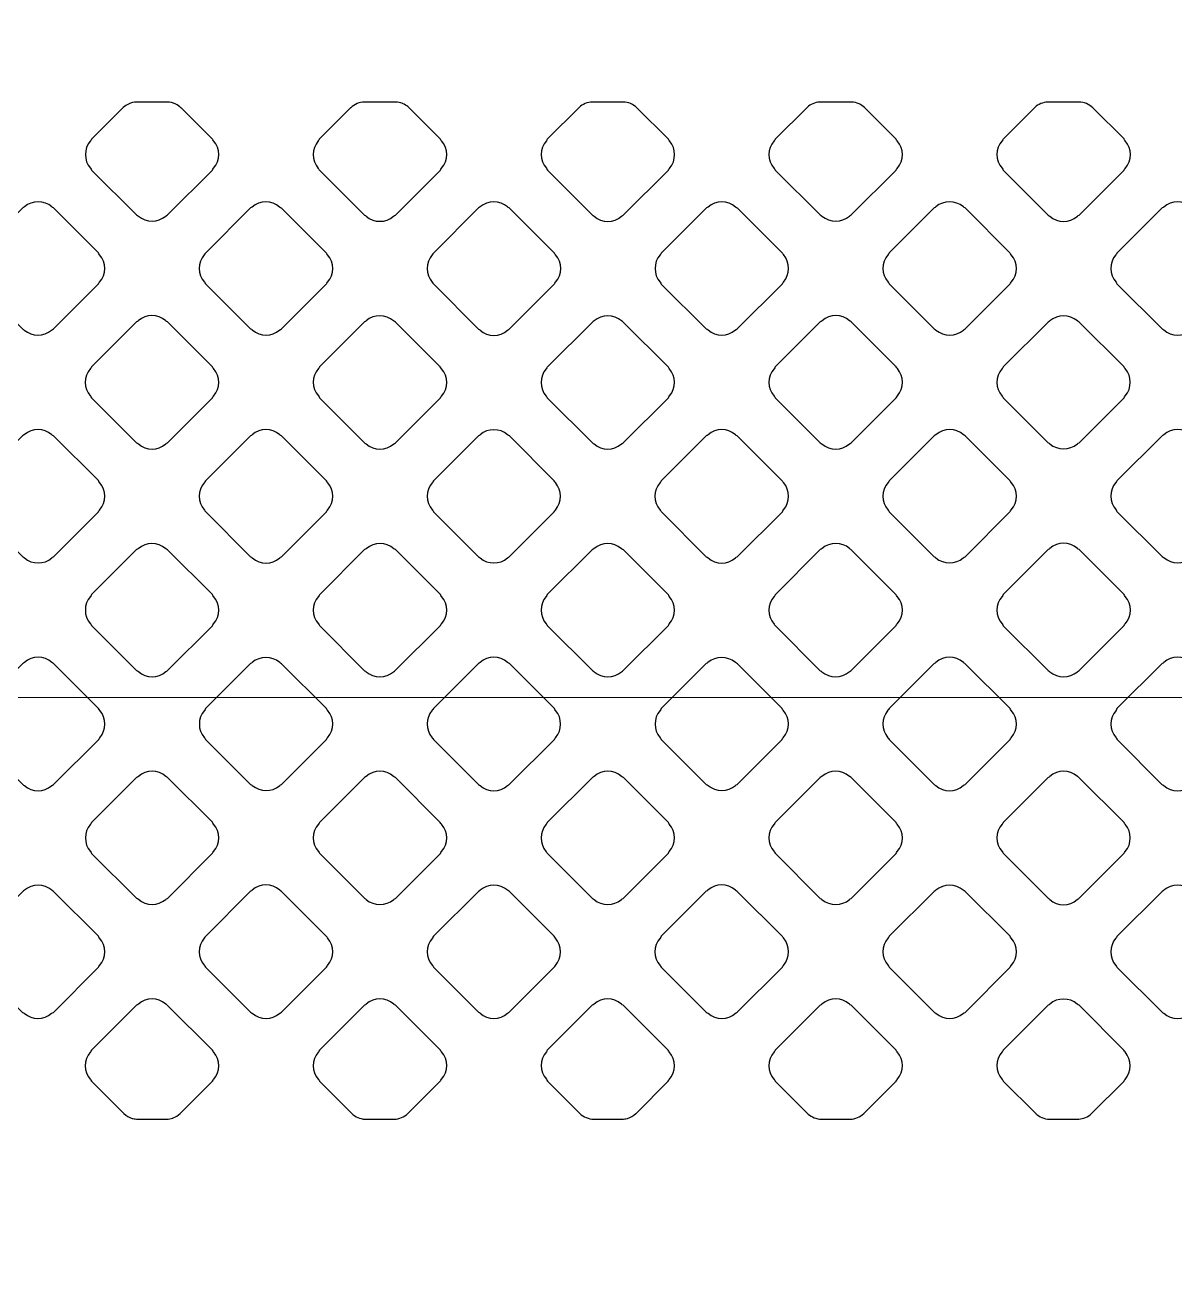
# Model space of a CAD drawing. Extents: x 3811 to 4077, y -444 to -307.
# Drawn here: x 3960.847 to 3961.935, y -378.953 to -377.761 of the extents above; entities that cross this region are included whole.
import ezdxf

# ---------------------------------------------------------------- set-up
doc = ezdxf.new("R2010")
doc.units = 0
doc.layers.add('gbr-dxf', color=7, linetype='Continuous')
doc.layers.add('備註', color=1, linetype='Continuous', lineweight=9)

# ---------------------------------------------------------------- blocks, each defined once
blk = doc.blocks.new('1')
at = {"layer": '備註', "linetype": 'Continuous'}
h = blk.add_hatch(dxfattribs=at)
h.set_pattern_fill('ANSI37', color=3, scale=0.02, style=0)
h.paths.add_polyline_path([(4286.9204, -448.5773), (4286.9204, -445.413, -0.038469), (4286.9207, -445.409, -0.005741), (4286.9224, -445.2641, -0.012911), (4286.9224, -445.263, -0.192745), (4288.774, -440.9383), (4288.7742, -440.9381), (4290.6805, -439.0318, -0.022179), (4290.6819, -439.0301, -0.012999), (4290.6827, -439.0293, 0.198866), (4293.0571, -433.2981, -0.012999), (4293.057, -433.2969), (4293.057, -433.0422, 0.126703), (4293.0538, -433.0328, -0.238292), (4293.0451, -432.9984), (4293.0501, -432.9758), (4293.0503, -432.9752, -0.002638), (4293.0512, -432.9711, 0.052598), (4293.0607, -432.8805, -0.01044), (4293.0608, -432.8791, 0.052723), (4293.0509, -432.7883, -0.061206), (4293.0482, -432.7668), (4293.0482, -432.7668), (4293.0482, -432.2334), (4293.226, -432.2334), (4293.226, -432.6749, -0.009209), (4293.226, -432.6779), (4293.226, -432.7668, -0.169291), (4293.2068, -432.822, 0.043546), (4293.1661, -432.8856, 0.006989), (4293.1641, -432.8943), (4293.1641, -432.8943, 0.108919), (4293.1586, -432.9009, -0.041884), (4293.1584, -432.9012, 0.053171), (4293.1281, -432.9882, -0.002636), (4293.1272, -432.9923, -0.011867), (4293.1268, -432.9938), (4293.1219, -433.0155, -0.117232), (4293.114, -433.0319), (4293.114, -433.0319, 0.146349), (4293.11, -433.0427), (4293.11, -433.2957, -0.012999), (4293.1101, -433.2969, -0.198807), (4290.7224, -439.0646, -0.03099), (4290.7202, -439.067), (4290.7202, -439.067), (4288.8117, -440.9756), (4288.8114, -440.9758, 0.192697), (4286.9754, -445.2631, -0.012911), (4286.9754, -445.2642, 0.005907), (4286.9737, -445.4121, -0.050361), (4286.9734, -445.4173), (4286.9734, -448.5585, -0.036092), (4286.9734, -448.5587, 0.180687), (4286.9787, -448.5717), (4286.9936, -448.5865, -0.042428), (4286.9938, -448.5867, 0.147346), (4287.0042, -448.5918, -0.171376), (4287.028, -448.6026, 0.128411), (4287.1599, -448.6765, -0.015423), (4287.162, -448.6771, -0.266442), (4287.2236, -448.7407, 0.071546), (4287.2262, -448.7457), (4287.2263, -448.7457), (4287.2263, -448.7605, -0.007106), (4287.2263, -448.7626), (4287.2263, -449.0124, -0.007121), (4287.2263, -449.0145), (4287.2263, -449.2791), (4287.0485, -449.2791), (4287.0485, -449.2735), (4287.0485, -449.2735), (4287.0485, -448.7767, 0.118025), (4286.9734, -448.6595, -0.183096), (4286.9614, -448.6343, 0.134987), (4286.9568, -448.6247), (4286.9291, -448.597, -0.212453)])
h.paths.add_polyline_path([(4286.6817, -448.5885, -0.027768), (4286.6918, -448.6181), (4286.6918, -448.6218, 0.063503), (4286.6926, -448.6284), (4286.7018, -448.6818, -0.010797), (4286.7021, -448.6938, 0.010183), (4286.7021, -448.6951), (4286.7021, -448.6954, -0.108314), (4286.6996, -448.7036), (4286.6995, -448.7038), (4286.6995, -448.7038, 0.215605), (4286.6995, -448.7059), (4286.699, -448.7361, 0.0273), (4286.6985, -448.7457), (4286.6985, -448.7457), (4286.6985, -448.7457), (4286.6985, -448.7655), (4286.6985, -448.7655), (4286.6985, -449.2735), (4286.6985, -449.2735), (4286.6985, -449.2791), (4286.8763, -449.2791), (4286.8763, -449.0145, 0.007121), (4286.8763, -449.0124), (4286.8763, -448.7457, 0.228558), (4286.8428, -448.6761), (4286.8424, -448.6758, -0.131355), (4286.7549, -448.559, 0.079704), (4286.7485, -448.5484, -0.146239), (4286.7448, -448.5375, 0.036092), (4286.7448, -448.5373), (4286.7448, -445.2679, 0.087957), (4286.7466, -445.2589, -0.192757), (4288.6497, -440.8139), (4290.5584, -438.9052), (4290.5584, -438.9052), (4290.5585, -438.9052, 0.198869), (4292.8814, -433.298, 0.013079), (4292.8815, -433.2969), (4292.8815, -433.0426, -0.144789), (4292.8853, -433.032, 0.174547), (4292.8944, -433.0069), (4292.8944, -432.9862, 0.021595), (4292.8942, -432.9829, 0.067298), (4292.889, -432.9518, 0.081765), (4292.8841, -432.9401), (4292.8755, -432.9262, -0.042283), (4292.8691, -432.8532, 0.010351), (4292.8691, -432.8519, -0.040896), (4292.8749, -432.7812), (4292.875, -432.7804, 0.038766), (4292.8761, -432.7668), (4292.8761, -432.6779), (4292.8761, -432.2334), (4292.6983, -432.2334), (4292.6983, -432.239), (4292.6982, -432.239), (4292.6982, -432.7478), (4292.6983, -432.748), (4292.6983, -432.7668, 0.23908), (4292.7346, -432.8385, 0.06729), (4292.7351, -432.8389, -0.115876), (4292.7408, -432.8461), (4292.7408, -432.8461, -0.046487), (4292.7597, -432.9045), (4292.7807, -432.9119, -0.252788), (4292.7919, -432.9273), (4292.7925, -432.9332, 0.12341), (4292.7984, -432.9514), (4292.8009, -432.9554, 0.01812), (4292.8096, -432.9914, 0.061967), (4292.8134, -433.0003, -0.102406), (4292.8156, -433.0081, 0.03609), (4292.8156, -433.0084, 0.160481), (4292.8242, -433.0314, 0.055776), (4292.8245, -433.0319, -0.152992), (4292.8284, -433.0432, 0.036092), (4292.8285, -433.0434), (4292.8285, -433.2958, 0.01306), (4292.8284, -433.2969, -0.198906), (4290.521, -438.8677), (4290.521, -438.8677), (4290.521, -438.8677), (4288.6122, -440.7765), (4288.6121, -440.7765), (4288.6121, -440.7765, 0.192447), (4286.6938, -445.2499, 0.098806), (4286.6918, -445.2601), (4286.6918, -448.5373, 0.037059), (4286.6918, -448.5376, -0.152635), (4286.6878, -448.5488, 0.27377)])
h.paths.add_polyline_path([(4283.8869, -448.557, -0.172995), (4283.8958, -448.5321), (4283.8958, -448.532, 0.146349), (4283.8998, -448.5212), (4283.8998, -446.4176, -0.040138), (4283.9001, -446.4134, -0.198769), (4286.2625, -440.714), (4286.2627, -440.7138), (4287.5098, -439.4667), (4287.5098, -439.4666), (4287.5098, -439.4666, 0.198907), (4289.9036, -433.6873, -0.016872), (4289.9037, -433.6857), (4289.9037, -432.973, -0.036092), (4289.9036, -432.9727, 0.141335), (4289.9002, -432.9621, -0.212319), (4289.891, -432.9315), (4289.9029, -432.8387), (4289.9002, -432.786, -0.054356), (4289.8981, -432.7668), (4289.8981, -432.6779, -0.007121), (4289.8981, -432.6758), (4289.8981, -432.239), (4289.8982, -432.239), (4289.8982, -432.2334), (4290.076, -432.2334), (4290.076, -432.7668), (4290.0759, -432.7668), (4290.0759, -432.7668, -0.3159), (4290.0172, -432.8504, 0.141143), (4290.0088, -432.8577, -0.033597), (4290.0087, -432.8578), (4289.9797, -432.9056, 0.059391), (4289.978, -432.91, -0.029996), (4289.9675, -432.949, -0.090958), (4289.9606, -432.9614), (4289.9606, -432.9614, 0.141804), (4289.9567, -432.9718), (4289.9567, -433.687, -0.016893), (4289.9566, -433.6886, -0.198865), (4287.5473, -439.5041), (4287.5473, -439.5041), (4287.5473, -439.5041), (4286.3002, -440.7512), (4286.2999, -440.7515, 0.198902), (4283.9531, -446.4175, -0.026722), (4283.953, -446.4202, -0.016159), (4283.9528, -446.4218), (4283.9528, -448.5203, -0.048029), (4283.9528, -448.5207, 0.152992), (4283.9568, -448.532), (4283.9569, -448.5321, -0.092649), (4283.9638, -448.5448, -0.002776), (4283.9648, -448.548, 0.055059), (4283.9954, -448.6144, -0.039851), (4283.9956, -448.6146, 0.137615), (4284.0038, -448.6217), (4284.0038, -448.6217), (4284.0038, -448.6218), (4284.0052, -448.6245, 0.441021), (4284.0052, -448.6245), (4284.0052, -448.6245), (4284.0139, -448.6418, 0.037742), (4284.0468, -448.6796, -0.212517), (4284.0762, -448.7457), (4284.0762, -448.8346, -0.007121), (4284.0762, -448.8367), (4284.0762, -449.2791), (4283.8984, -449.2791), (4283.8984, -449.2735), (4283.8984, -449.2735), (4283.8984, -448.7655), (4283.8984, -448.7649), (4283.8984, -448.7457), (4283.8984, -448.7457), (4283.8984, -448.7457, -0.040316), (4283.8996, -448.7314, -0.010149), (4283.8998, -448.7302), (4283.9034, -448.6386, 0.050913), (4283.8899, -448.5724), (4283.8893, -448.5705, -0.088155)])
h.paths.add_polyline_path([(4283.5483, -448.8346, 0.009209), (4283.5484, -448.8376), (4283.5484, -449.2735), (4283.5484, -449.2735), (4283.5484, -449.2791), (4283.7262, -449.2791), (4283.7262, -448.7457), (4283.7261, -448.7457, 0.019469), (4283.7259, -448.7389), (4283.731, -448.5973), (4283.731, -448.5973, -0.396062), (4283.731, -448.5972), (4283.731, -448.5956), (4283.731, -448.5955), (4283.731, -448.5955, -0.135041), (4283.7306, -448.5849), (4283.7306, -448.5847, -0.012549), (4283.7352, -448.5689, 0.254191), (4283.7282, -448.532), (4283.7282, -448.532, -0.146437), (4283.7243, -448.5212), (4283.7243, -446.4177, 0.016923), (4283.7242, -446.4161, -0.198862), (4286.1381, -440.5897), (4286.1383, -440.5895), (4287.3855, -439.3423), (4287.3855, -439.3423), (4287.3855, -439.3423, 0.198917), (4289.7281, -433.6871, 0.016923), (4289.728, -433.6854), (4289.728, -433.0099, -0.152918), (4289.732, -432.9987), (4289.732, -432.9987, 0.175279), (4289.7409, -432.9734), (4289.7409, -432.9508, 0.145547), (4289.7353, -432.9291), (4289.7249, -432.8514), (4289.7257, -432.7734, 0.018935), (4289.7259, -432.7668), (4289.7259, -432.7668), (4289.7259, -432.7668), (4289.7259, -432.747), (4289.7259, -432.239), (4289.7259, -432.2334), (4289.5481, -432.2334), (4289.5481, -432.239), (4289.5481, -432.6758, 0.007121), (4289.5481, -432.6779), (4289.5481, -432.7668, 0.194527), (4289.5731, -432.8286, -0.111015), (4289.6635, -432.9841, 0.105582), (4289.671, -432.9987), (4289.671, -432.9987, -0.152929), (4289.675, -433.01, 0.036092), (4289.675, -433.0102), (4289.675, -433.686, 0.013079), (4289.675, -433.6871, 0.020044), (4289.6751, -433.6891, -0.198851), (4287.3481, -439.3048), (4287.348, -439.3048), (4287.348, -439.3048), (4286.1008, -440.552), (4286.1006, -440.5522, 0.198871), (4283.6712, -446.4164, 0.013079), (4283.6712, -446.4175), (4283.6712, -446.4178, 0.020066), (4283.6713, -446.4198), (4283.6713, -448.5207, -0.150332), (4283.6674, -448.5318, 0.096433), (4283.6602, -448.5449, -0.122485), (4283.5758, -448.6814, 0.204905), (4283.5483, -448.7457)])
h.paths.add_polyline_path([(4285.6484, -449.2791), (4285.6484, -448.7457), (4285.6485, -448.7457), (4285.6485, -448.7457, -0.186162), (4285.6715, -448.686, -0.011402), (4285.6725, -448.6848, 0.113626), (4285.759, -448.5364, -0.002685), (4285.7601, -448.5329, -0.098981), (4285.7673, -448.5193), (4285.7673, -448.5192, 0.152897), (4285.7713, -448.508, -0.05707), (4285.7713, -448.5074), (4285.7713, -445.9316, -0.020066), (4285.7713, -445.9296, -0.198906), (4288.0516, -440.4245), (4288.0516, -440.4245), (4288.0516, -440.4245), (4289.1865, -439.2896), (4289.1865, -439.2896), (4289.1865, -439.2896, 0.198918), (4291.7675, -433.0586, -0.01306), (4291.7675, -433.0575), (4291.7675, -433.0224, -0.048029), (4291.7675, -433.022, 0.145602), (4291.7638, -433.0112, -0.124838), (4291.7554, -432.9938, -0.014226), (4291.7548, -432.9919, -0.038028), (4291.741, -432.9152), (4291.7076, -432.8549, 0.133018), (4291.7001, -432.8477, -0.293511), (4291.6482, -432.7668), (4291.6481, -432.7668), (4291.6481, -432.2334), (4291.8259, -432.2334), (4291.8259, -432.6758, -0.007106), (4291.826, -432.6779), (4291.826, -432.7668, -0.044204), (4291.8246, -432.7824), (4291.8245, -432.7831, 0.019404), (4291.8196, -432.8163), (4291.833, -432.9171, -0.04233), (4291.8333, -432.9237), (4291.8333, -432.9858, -0.171575), (4291.8246, -433.0106), (4291.8245, -433.0107, 0.152897), (4291.8205, -433.022), (4291.8205, -433.0586, -0.013079), (4291.8205, -433.0598, -0.198885), (4289.224, -439.327), (4289.224, -439.3271), (4289.2239, -439.3271), (4288.0891, -440.4619), (4288.0891, -440.462), (4288.089, -440.462, 0.198837), (4285.8243, -445.9276, -0.020022), (4285.8243, -445.9296), (4285.8243, -448.5091, 0.126649), (4285.8277, -448.5185, -0.255471), (4285.8355, -448.5554, -0.002709), (4285.8344, -448.5591, 0.019111), (4285.8274, -448.5873), (4285.8262, -448.7416, -0.011961), (4285.8263, -448.7457), (4285.8263, -448.8346, -0.009235), (4285.8262, -448.8375), (4285.8262, -449.2791)])
h.paths.add_polyline_path([(4284.5984, -449.2791), (4284.5984, -448.7457), (4284.5984, -448.7457), (4284.5984, -448.7457, -0.181251), (4284.6203, -448.6873, -0.01195), (4284.6214, -448.686, 0.113438), (4284.71, -448.5278, -0.100452), (4284.7172, -448.5139), (4284.7173, -448.5139, 0.152897), (4284.7213, -448.5026, -0.037059), (4284.7213, -448.5023), (4284.7213, -446.3639, -0.013079), (4284.7213, -446.3628, -0.198867), (4287.2147, -440.3439), (4287.2149, -440.3437), (4288.3589, -439.1997), (4288.3589, -439.1997), (4288.3589, -439.1997, 0.198919), (4290.7192, -433.5016, -0.01306), (4290.7192, -433.5005), (4290.7192, -432.9778, 0.141403), (4290.7158, -432.9672, -0.106282), (4290.7079, -432.9527, 0.037341), (4290.6916, -432.9145, 0.121014), (4290.6851, -432.9076), (4290.685, -432.9076), (4290.669, -432.8781, 0.05425), (4290.6283, -432.8336, -0.021193), (4290.626, -432.8313, -0.205959), (4290.5982, -432.7668), (4290.5981, -432.7668), (4290.5981, -432.7476), (4290.5981, -432.7475), (4290.5981, -432.239), (4290.5981, -432.239), (4290.5981, -432.2334), (4290.7759, -432.2334), (4290.7759, -432.6759, -0.006875), (4290.776, -432.6779), (4290.776, -432.7668, -0.060251), (4290.7734, -432.7879), (4290.771, -432.8319), (4290.7845, -432.935, -0.215499), (4290.7763, -432.9664), (4290.7762, -432.9665, 0.152897), (4290.7723, -432.9777, -0.037059), (4290.7722, -432.978), (4290.7722, -433.5016, -0.013079), (4290.7722, -433.5028, -0.198882), (4288.3964, -439.2372), (4288.3964, -439.2372), (4288.3964, -439.2372), (4287.2524, -440.3812), (4287.2522, -440.3814, 0.198902), (4284.7743, -446.3639, -0.01306), (4284.7743, -446.365), (4284.7743, -448.5035, 0.126611), (4284.7775, -448.5129, -0.255514), (4284.7856, -448.5498, 0.048391), (4284.771, -448.6266), (4284.7744, -448.7278, -0.050849), (4284.7762, -448.7457), (4284.7762, -448.8346, -0.009235), (4284.7762, -448.8376), (4284.7762, -449.2791)])
h.paths.add_polyline_path([(4284.9387, -448.5595, -0.250239), (4284.9458, -448.5231), (4284.9459, -448.5229, 0.152967), (4284.9498, -448.5117), (4284.9498, -446.364, -0.013079), (4284.9499, -446.3628, -0.198864), (4287.3765, -440.5057), (4287.3765, -440.5057), (4287.3765, -440.5057), (4288.5208, -439.3615), (4288.5208, -439.3614), (4288.5208, -439.3614, 0.198847), (4290.9479, -433.5039, -0.020044), (4290.9478, -433.5019), (4290.9478, -433.5017, -0.01306), (4290.9478, -433.5005), (4290.9478, -432.9511, 0.152951), (4290.9438, -432.9398, -0.039884), (4290.9437, -432.9396, -0.209268), (4290.9354, -432.9091), (4290.9379, -432.8921), (4290.9482, -432.7438), (4290.9482, -432.2334), (4291.126, -432.2334), (4291.126, -432.6757, -0.007335), (4291.126, -432.6779), (4291.126, -432.7668, -0.258233), (4291.0843, -432.8421, 0.039395), (4291.0598, -432.861), (4291.0109, -432.9456), (4291.0109, -432.9456, 0.259695), (4291.0009, -432.9622, -0.034686), (4291.0008, -432.9628), (4291.0008, -433.5002, -0.016923), (4291.0009, -433.5019, -0.198912), (4288.5583, -439.3989), (4288.5582, -439.3989), (4288.5582, -439.3989), (4287.414, -440.5432), (4287.4139, -440.5432), (4287.4139, -440.5432, 0.198899), (4285.0029, -446.3639, -0.01306), (4285.0028, -446.3651), (4285.0028, -448.5112, -0.048029), (4285.0029, -448.5116, 0.14893), (4285.0067, -448.5226, -0.099394), (4285.014, -448.5362, 0.061896), (4285.0513, -448.6191, 0.069304), (4285.0552, -448.6229), (4285.0554, -448.623), (4285.0608, -448.634, 0.043693), (4285.1013, -448.6839, -0.017871), (4285.103, -448.6858, -0.186699), (4285.1262, -448.7457), (4285.1263, -448.7457), (4285.1263, -449.2791), (4284.9485, -449.2791), (4284.9485, -449.2735), (4284.9485, -448.8378, -0.009209), (4284.9484, -448.8348), (4284.9484, -448.7457, -0.018469), (4284.9486, -448.7393), (4284.9508, -448.6128), (4284.9508, -448.6128, 0.014957), (4284.9507, -448.6118, 0.036518)])
h.paths.add_polyline_path([(4282.4984, -448.7457), (4282.4984, -448.8346), (4282.4984, -449.2791), (4282.6762, -449.2791), (4282.6762, -449.2735), (4282.6762, -449.2735), (4282.6762, -448.7655), (4282.6762, -448.7655), (4282.6762, -448.7457, 0.030518), (4282.6755, -448.7349), (4282.6747, -448.5969, -0.027525), (4282.6844, -448.5535, 0.002633), (4282.6855, -448.5498, 0.255399), (4282.6774, -448.5129, -0.137907), (4282.6742, -448.5026), (4282.6742, -446.3275, 0.01306), (4282.6742, -446.3264, -0.198907), (4284.9527, -440.8254), (4284.9527, -440.8254), (4284.9527, -440.8254), (4286.7469, -439.0312, 0.041596), (4286.7497, -439.0279, 0.15799), (4288.6742, -433.0893, 0.020066), (4288.6741, -433.0874), (4288.6741, -433.0104, 0.05707), (4288.6742, -433.0099, -0.152897), (4288.6782, -432.9986, 0.173258), (4288.6871, -432.9737), (4288.6871, -432.9456, 0.050081), (4288.6863, -432.9378), (4288.6708, -432.8219), (4288.673, -432.7893, 0.064351), (4288.6759, -432.7668), (4288.6759, -432.747), (4288.6759, -432.6779), (4288.6759, -432.239), (4288.6759, -432.2334), (4288.4981, -432.2334), (4288.4981, -432.239), (4288.4981, -432.6779), (4288.4981, -432.747), (4288.4981, -432.7668, 0.180381), (4288.5198, -432.825, 0.01427), (4288.5212, -432.8265, -0.04928), (4288.5686, -432.8905), (4288.569, -432.8912, 0.118045), (4288.5695, -432.8923, -0.027346), (4288.5707, -432.894, -0.060362), (4288.6095, -432.9834, 0.110384), (4288.6172, -432.9987, -0.146233), (4288.6211, -433.0094), (4288.6211, -433.0894, 0.020044), (4288.6212, -433.0914, -0.157884), (4286.708, -438.9951), (4284.9152, -440.7879), (4284.9152, -440.7879), (4284.9152, -440.7879, 0.198869), (4282.6212, -446.3252, 0.013079), (4282.6212, -446.3264), (4282.6212, -448.5026, -0.152897), (4282.6172, -448.5139), (4282.6171, -448.514, 0.100206), (4282.6099, -448.5278, 0.002647), (4282.6088, -448.5315, -0.110971), (4282.5214, -448.686, 0.010784), (4282.5204, -448.687, 0.182088)])
h.paths.add_polyline_path([(4282.8387, -448.5595, 0.002676), (4282.8397, -448.5628, -0.008691), (4282.8431, -448.5749), (4282.8483, -448.7655), (4282.8483, -449.2735), (4282.8483, -449.2735), (4282.8483, -449.2791), (4283.0261, -449.2791), (4283.0261, -448.8346), (4283.0261, -448.7457, 0.195254), (4283.001, -448.6837, -0.115352), (4282.915, -448.5397, 0.002713), (4282.9139, -448.5362, 0.095115), (4282.907, -448.5232, 0.040767), (4282.9068, -448.5229, -0.152992), (4282.9028, -448.5116, 0.036092), (4282.9028, -448.5113), (4282.9028, -446.3274, 0.03042), (4282.9028, -446.3243, -0.198847), (4285.1144, -440.987), (4285.1145, -440.987), (4285.1145, -440.987), (4286.9214, -439.18, 0.040674), (4286.9242, -439.1768, 0.15841), (4288.9028, -433.0905, 0.013079), (4288.9028, -433.0893), (4288.9028, -432.9748, -0.152234), (4288.9071, -432.9637, 0.095505), (4288.9145, -432.9508, 0.019977), (4288.9225, -432.9245, -0.219672), (4288.9341, -432.9124), (4288.9342, -432.9124), (4288.9659, -432.8552), (4288.9659, -432.8551, -0.140609), (4288.974, -432.8476), (4288.9742, -432.8475, 0.29281), (4289.0259, -432.7668), (4289.0259, -432.6779, 0.006875), (4289.0259, -432.6759), (4289.0259, -432.239), (4289.0259, -432.2334), (4288.8481, -432.2334), (4288.8481, -432.239), (4288.8481, -432.747), (4288.8481, -432.7668), (4288.8481, -432.7668, 0.056627), (4288.8503, -432.7867, -0.026278), (4288.8541, -432.8145), (4288.8383, -432.9327, 0.198048), (4288.8459, -432.9617, 0.04083), (4288.8461, -432.962, -0.145886), (4288.8497, -432.9728, 0.058027), (4288.8498, -432.9733), (4288.8498, -433.0882, 0.01306), (4288.8498, -433.0894, -0.158386), (4286.8825, -439.144), (4285.077, -440.9495), (4285.077, -440.9495), (4285.077, -440.9495, 0.198917), (4282.8498, -446.3263, 0.016923), (4282.8498, -446.328), (4282.8498, -448.5121, -0.144789), (4282.8459, -448.5228, 0.252674)])
h.paths.add_polyline_path([(4285.9889, -448.569, -0.2567), (4285.9961, -448.5317, 0.139935), (4285.9999, -448.5215), (4285.9999, -445.9299, -0.013079), (4285.9999, -445.9287, -0.198872), (4288.2134, -440.5862), (4288.2134, -440.5862), (4288.2134, -440.5862), (4289.3482, -439.4514, 0.198911), (4291.996, -433.059, -0.017024), (4291.9961, -433.0573), (4291.9961, -433.0134, -0.048029), (4291.996, -433.013, 0.152992), (4291.9921, -433.0017), (4291.9921, -433.0017, -0.186251), (4291.9832, -432.9748), (4291.9832, -432.9492, -0.043586), (4291.9838, -432.9424), (4292.0023, -432.8113), (4292.0013, -432.7976, 0.010184), (4291.9993, -432.7807, -0.039382), (4291.9982, -432.7668), (4291.9982, -432.6779, -0.007121), (4291.9982, -432.6758), (4291.9982, -432.2334), (4292.176, -432.2334), (4292.176, -432.7668), (4292.176, -432.7668), (4292.176, -432.7668, -0.264407), (4292.1325, -432.8432, 0.118492), (4292.1262, -432.8501), (4292.1262, -432.8501), (4292.1122, -432.8768), (4292.0967, -432.8923), (4292.0967, -432.8923, 0.213294), (4292.0832, -432.9015, 0.007572), (4292.0771, -432.9128, -0.03781), (4292.0607, -432.9867, -0.107864), (4292.0531, -433.0016), (4292.0531, -433.0017, 0.152897), (4292.0491, -433.0129), (4292.0491, -433.0586, -0.016893), (4292.049, -433.0603, -0.198872), (4289.3858, -439.4888), (4289.3858, -439.4888), (4288.2509, -440.6237), (4288.2509, -440.6237), (4288.2509, -440.6237, 0.198911), (4286.0529, -445.9298, -0.01306), (4286.0529, -445.931), (4286.0529, -448.5202, -0.048029), (4286.0529, -448.5206, 0.152992), (4286.0569, -448.5319), (4286.0569, -448.5319, -0.108794), (4286.0646, -448.547), (4286.0649, -448.548, 0.120342), (4286.1492, -448.6819, -0.011273), (4286.1502, -448.6829, -0.198693), (4286.1762, -448.7457), (4286.1762, -448.8346), (4286.1762, -449.2791), (4285.9984, -449.2791), (4285.9984, -448.8346), (4285.9984, -448.7457, -0.037571), (4285.9994, -448.7325), (4286.0018, -448.6362), (4286.0018, -448.6362), (4286.0018, -448.6362, 0.081875), (4286.0024, -448.6297, 0.04431), (4285.9899, -448.5722, -0.002781)])

msp = doc.modelspace()

# ---------------------------------------------------------------- linework, layer by layer
at = {"layer": 'gbr-dxf', "linetype": 'Continuous'}
for points in [[(3959.3589, -384.2889), (3960.3472, -383.3006), (3960.3476, -383.3002, 0.187154), (3963.002, -377.2806, -0.074106), (3962.9982, -377.2547), (3962.9982, -377.1658, -0.009235), (3962.9982, -377.1628), (3962.9982, -376.7269), (3962.9982, -376.7269), (3962.9982, -376.7212), (3963.176, -376.7212), (3963.176, -377.2546), (3963.176, -377.2546), (3963.176, -377.2547, -0.169737), (3963.1566, -377.3101), (3963.1565, -377.3102, 0.139654), (3963.1527, -377.3204), (3963.1527, -377.3205, -0.186231), (3960.4553, -383.408), (3960.455, -383.4083), (3959.4666, -384.3966)], [(3959.5207, -384.4507), (3961.3611, -382.6102), (3961.3615, -382.6099, 0.19876), (3963.3408, -377.8342, -0.011766), (3963.3408, -377.8308, 0.002997), (3963.3403, -377.7507, -0.016575)], [(3963.4927, -377.7509, -0.002798), (3963.4932, -377.8274, -0.011896), (3963.4932, -377.8308, -0.198893), (3961.4693, -382.7176), (3961.4689, -382.718), (3959.6286, -384.5583, 0.086252)], [(3959.7828, -384.7128), (3961.6233, -382.8723), (3961.6236, -382.872, 0.198765), (3963.7115, -377.8344, -0.011766), (3963.7114, -377.831, 0.00299), (3963.7109, -377.7466, -0.010221)], [(3963.8633, -377.7467, -0.002805), (3963.8638, -377.8275, -0.011896), (3963.8639, -377.8309, -0.19889), (3961.7314, -382.9797), (3961.731, -382.9801), (3959.8905, -384.8206)], [(3962.444, -377.7593), (3962.4458, -377.7606), (3962.4622, -377.7771), (3962.4623, -377.7771, 0.178716), (3962.4751, -377.7825, -0.035281), (3962.4754, -377.7825, -0.117614), (3962.4868, -377.7852), (3962.4907, -377.7871, -0.011713), (3962.4916, -377.7875, 0.088909), (3962.6041, -377.8186, -0.020207), (3962.606, -377.8189, 0.020852), (3962.6334, -377.8201), (3962.634, -377.8201, -0.016101), (3962.6355, -377.82, 0.095619), (3962.7586, -377.7962, -0.023842), (3962.7608, -377.7955), (3962.7717, -377.7915, -0.345597), (3962.8019, -377.8002), (3962.8244, -377.8314, -0.205075), (3962.8302, -377.8505, -0.170555), (3960.2572, -383.2106)], [(3960.0432, -384.9732), (3961.8836, -383.1327), (3961.884, -383.1323, 0.198883), (3964.0795, -377.8312, -0.007646)]]:
    msp.add_lwpolyline(points, format="xyb", dxfattribs=at)
for points in [[(3960.9091, -377.896, -0.096265), (3960.9101, -377.8977), (3960.9525, -377.9402, -0.100054), (3960.9543, -377.9412, 0.379731), (3960.9802, -377.9412, -0.096265), (3960.9819, -377.9402), (3961.0244, -377.8977, -0.095916), (3961.0254, -377.896, 0.379731), (3961.0254, -377.87, -0.096265), (3961.0244, -377.8684), (3960.9951, -377.8391, -0.063761), (3960.9946, -377.8387, 0.076755), (3960.9896, -377.8353, 0.10344), (3960.9816, -377.8333), (3960.9815, -377.8333), (3960.9813, -377.8333), (3960.9527, -377.8333, 0.102097), (3960.9449, -377.8352, 0.073512), (3960.9401, -377.8384), (3960.9101, -377.8684, -0.095628), (3960.9091, -377.8701, 0.379731)], [(3961.1245, -377.8961, -0.087314), (3961.1254, -377.8975), (3961.1682, -377.9404, -0.091964), (3961.1698, -377.9413, 0.379731), (3961.1957, -377.9413, -0.096265), (3961.1974, -377.9403), (3961.24, -377.8977, -0.095916), (3961.241, -377.896, 0.379731), (3961.241, -377.8701, -0.087549), (3961.2401, -377.8686), (3961.2092, -377.8377, 0.068003), (3961.2046, -377.8349, -0.044563), (3961.2042, -377.8348, 0.082383), (3961.1978, -377.8333), (3961.1684, -377.8333, -0.034985), (3961.1681, -377.8333, 0.181333), (3961.1552, -377.8387), (3961.1551, -377.8388), (3961.1254, -377.8685, -0.096266), (3961.1245, -377.8701, 0.379731)], [(3961.3402, -377.896, -0.107718), (3961.3412, -377.8979), (3961.3837, -377.9404, -0.095628), (3961.3853, -377.9414, 0.379731), (3961.4113, -377.9414, -0.096265), (3961.413, -377.9404), (3961.4556, -377.8977, -0.095585), (3961.4566, -377.8961, 0.379287), (3961.4566, -377.8701, -0.100154), (3961.4556, -377.8684), (3961.4259, -377.8387), (3961.4259, -377.8387, 0.18037), (3961.413, -377.8333), (3961.384, -377.8333, -0.036092), (3961.3838, -377.8333, 0.176204), (3961.3711, -377.8385), (3961.3411, -377.8684, -0.096266), (3961.3402, -377.87, 0.379731)], [(3961.5557, -377.8961, -0.091558), (3961.5567, -377.8977), (3961.5993, -377.9402, -0.095916), (3961.6009, -377.9412, 0.379731), (3961.6269, -377.9412, -0.096265), (3961.6285, -377.9402), (3961.671, -377.8977, -0.095916), (3961.672, -377.8961, 0.379731), (3961.672, -377.8701, -0.100266), (3961.671, -377.8684), (3961.641, -377.8384, 0.077278), (3961.6359, -377.8351, 0.091871), (3961.6289, -377.8333), (3961.5986, -377.8333, 0.083544), (3961.5922, -377.8349, 0.081069), (3961.5868, -377.8384), (3961.5567, -377.8685, -0.096266), (3961.5557, -377.8701, 0.379731)], [(3961.7712, -377.896, -0.100032), (3961.7722, -377.8977), (3961.8149, -377.9405, -0.087516), (3961.8164, -377.9414, 0.379731), (3961.8424, -377.9414, -0.09572), (3961.844, -377.9404), (3961.8867, -377.8977, -0.095935), (3961.8876, -377.8961, 0.379239), (3961.8876, -377.8701, -0.107598), (3961.8866, -377.8683), (3961.8573, -377.839, -0.05036), (3961.8569, -377.8387, 0.180695), (3961.844, -377.8333), (3961.8143, -377.8333, 0.169476), (3961.8022, -377.8384), (3961.7722, -377.8684, -0.096266), (3961.7712, -377.87, 0.379731)], [(3960.8013, -378.0038, -0.096265), (3960.8023, -378.0055), (3960.845, -378.0482, -0.083134), (3960.8464, -378.0491, 0.379731), (3960.8723, -378.0491, -0.096265), (3960.874, -378.0481), (3960.9166, -378.0054, -0.096266), (3960.9176, -378.0038, 0.379731), (3960.9176, -377.9778, -0.100032), (3960.9166, -377.9761), (3960.8741, -377.9336, -0.096266), (3960.8725, -377.9326, 0.379731), (3960.8465, -377.9326, -0.09572), (3960.8449, -377.9336), (3960.8023, -377.9762, -0.095628), (3960.8013, -377.9779, 0.379731)], [(3961.0167, -377.9778, 0.379293), (3961.0168, -378.0038, -0.092139), (3961.0177, -378.0053), (3961.0604, -378.048, -0.096423), (3961.0621, -378.049, 0.379229), (3961.088, -378.049, -0.095866), (3961.0896, -378.0481), (3961.1322, -378.0055, -0.095585), (3961.1332, -378.0038, 0.379674), (3961.1332, -377.9779, -0.096103), (3961.1322, -377.9762), (3961.0897, -377.9337, -0.108029), (3961.0879, -377.9327, 0.379321), (3961.0619, -377.9327, -0.095506), (3961.0603, -377.9336), (3961.0177, -377.9762, -0.095796)], [(3961.2323, -378.0038, -0.096265), (3961.2333, -378.0055), (3961.2761, -378.0483, -0.083134), (3961.2775, -378.0492, 0.379731), (3961.3035, -378.0492, -0.096265), (3961.3051, -378.0482), (3961.3478, -378.0055, -0.095916), (3961.3488, -378.0039, 0.379731), (3961.3488, -377.9779, -0.091745), (3961.3478, -377.9764), (3961.305, -377.9335, -0.087639), (3961.3035, -377.9326, 0.379731), (3961.2776, -377.9326, -0.09572), (3961.2759, -377.9336), (3961.2333, -377.9762, -0.095628), (3961.2323, -377.9779, 0.379731)], [(3961.4479, -377.9779, 0.379293), (3961.4479, -378.0039, -0.100032), (3961.4489, -378.0056), (3961.4913, -378.048, -0.10399), (3961.4931, -378.049, 0.379321), (3961.519, -378.049, -0.095506), (3961.5207, -378.0481), (3961.5634, -378.0053, -0.095585), (3961.5644, -378.0037, 0.379674), (3961.5644, -377.9777, -0.087413), (3961.5634, -377.9763), (3961.5209, -377.9337, -0.100151), (3961.5191, -377.9327, 0.379321), (3961.4932, -377.9327, -0.095506), (3961.4916, -377.9336), (3961.4489, -377.9763, -0.095796)], [(3961.6635, -378.0037, -0.103612), (3961.6645, -378.0055), (3961.7071, -378.0481, -0.091964), (3961.7087, -378.0491, 0.379731), (3961.7347, -378.0491, -0.096265), (3961.7363, -378.0481), (3961.7789, -378.0055, -0.095916), (3961.7798, -378.0039, 0.379731), (3961.7798, -377.9779, -0.100266), (3961.7788, -377.9762), (3961.7362, -377.9336, -0.096558), (3961.7346, -377.9326, 0.379731), (3961.7086, -377.9326, -0.09572), (3961.707, -377.9336), (3961.6645, -377.9761, -0.096266), (3961.6635, -377.9777, 0.379731)], [(3961.8789, -377.9779, 0.379293), (3961.879, -378.0039, -0.091558), (3961.8799, -378.0055), (3961.9225, -378.048, -0.096111), (3961.9241, -378.049, 0.379321), (3961.9501, -378.049, -0.095506), (3961.9517, -378.0481), (3961.9944, -378.0053, -0.095585), (3961.9954, -378.0037, 0.379674), (3961.9954, -377.9777, -0.096103), (3961.9944, -377.9761), (3961.9521, -377.9337, -0.108029), (3961.9502, -377.9327, 0.379321), (3961.9242, -377.9327, -0.095506), (3961.9226, -377.9336), (3961.8799, -377.9763, -0.095796)], [(3960.909, -378.1116, -0.091745), (3960.9099, -378.1131), (3960.9526, -378.1558, -0.095628), (3960.9543, -378.1568, 0.379731), (3960.9802, -378.1568, -0.096265), (3960.9819, -378.1558), (3961.0244, -378.1133, -0.095916), (3961.0254, -378.1116, 0.379731), (3961.0254, -378.0856, -0.104215), (3961.0244, -378.0839), (3960.9819, -378.0414, -0.09979), (3960.9802, -378.0404, 0.379731), (3960.9542, -378.0404, -0.09572), (3960.9526, -378.0413), (3960.9099, -378.084, -0.095916), (3960.909, -378.0856, 0.379731)], [(3961.1246, -378.0856, 0.379293), (3961.1246, -378.1115, -0.099964), (3961.1256, -378.1133), (3961.1684, -378.156, -0.087638), (3961.1698, -378.1569, 0.379289), (3961.1958, -378.1569, -0.095506), (3961.1974, -378.1559), (3961.24, -378.1133, -0.095585), (3961.241, -378.1117, 0.379674), (3961.241, -378.0857, -0.104132), (3961.2399, -378.084), (3961.1974, -378.0415, -0.10046), (3961.1957, -378.0405, 0.379289), (3961.1698, -378.0404, -0.095506), (3961.1681, -378.0414), (3961.1256, -378.084, -0.095602)], [(3961.3401, -378.1117, -0.087284), (3961.341, -378.1132), (3961.3837, -378.1559, -0.091364), (3961.3853, -378.1569, 0.378943), (3961.4112, -378.1569, -0.095866), (3961.4129, -378.1559), (3961.4556, -378.1132, -0.095602), (3961.4566, -378.1115, 0.379214), (3961.4565, -378.0856, -0.083317), (3961.4557, -378.0842), (3961.413, -378.0415, -0.096121), (3961.4113, -378.0405, 0.379731), (3961.3853, -378.0405, -0.09572), (3961.3837, -378.0415), (3961.3411, -378.0841, -0.096111), (3961.3401, -378.0857, 0.379229)], [(3961.5556, -378.0857, 0.379293), (3961.5556, -378.1116, -0.095956), (3961.5566, -378.1133), (3961.5992, -378.1559, -0.10046), (3961.6009, -378.1569, 0.379289), (3961.6268, -378.1569, -0.095506), (3961.6285, -378.1559), (3961.6712, -378.1132, -0.095935), (3961.6722, -378.1115, 0.379674), (3961.6722, -378.0856, -0.092059), (3961.6712, -378.084), (3961.6284, -378.0412, -0.087638), (3961.6269, -378.0403, 0.379289), (3961.601, -378.0403, -0.095506), (3961.5993, -378.0413), (3961.5566, -378.084, -0.095602)], [(3961.7712, -378.0856, 0.379594), (3961.7713, -378.1116, -0.096608), (3961.7723, -378.1132), (3961.8147, -378.1557, -0.09979), (3961.8164, -378.1567, 0.379289), (3961.8424, -378.1567, -0.095866), (3961.844, -378.1558), (3961.8866, -378.1132, -0.095602), (3961.8876, -378.1115, 0.379293), (3961.8876, -378.0856, -0.091954), (3961.8866, -378.084), (3961.8442, -378.0415, -0.10399), (3961.8424, -378.0405, 0.379289), (3961.8164, -378.0405, -0.095866), (3961.8148, -378.0415), (3961.7722, -378.084, -0.095935)], [(3960.8013, -378.2192, -0.099812), (3960.8023, -378.221), (3960.845, -378.2637, -0.086956), (3960.8465, -378.2646, 0.379731), (3960.8725, -378.2646, -0.096265), (3960.8741, -378.2636), (3960.9166, -378.2211, -0.095916), (3960.9176, -378.2194, 0.379731), (3960.9176, -378.1934, -0.104215), (3960.9166, -378.1916), (3960.8741, -378.1492, -0.09979), (3960.8724, -378.1482, 0.379731), (3960.8464, -378.1482, -0.09572), (3960.8448, -378.1491), (3960.8023, -378.1916, -0.096266), (3960.8013, -378.1933, 0.379731)], [(3961.0168, -378.2194, -0.087314), (3961.0177, -378.2209), (3961.0605, -378.2637, -0.091913), (3961.0621, -378.2647, 0.379731), (3961.088, -378.2647, -0.09572), (3961.0897, -378.2637), (3961.1323, -378.221, -0.095916), (3961.1333, -378.2194, 0.379731), (3961.1333, -378.1934, -0.091745), (3961.1324, -378.1918), (3961.0898, -378.1492, -0.104018), (3961.088, -378.1482, 0.379731), (3961.062, -378.1482, -0.09572), (3961.0604, -378.1492), (3961.0177, -378.1918, -0.096266), (3961.0168, -378.1934, 0.379731)], [(3961.2324, -378.1934, 0.379293), (3961.2325, -378.2194, -0.099964), (3961.2335, -378.2211), (3961.276, -378.2637, -0.087515), (3961.2775, -378.2646, 0.379731), (3961.3035, -378.2646, -0.096265), (3961.3051, -378.2636), (3961.3477, -378.2211, -0.096111), (3961.3487, -378.2194, 0.379289), (3961.3487, -378.1935, -0.103582), (3961.3477, -378.1917), (3961.3052, -378.1493, -0.099711), (3961.3035, -378.1483, 0.378906), (3961.2776, -378.1483, -0.095506), (3961.276, -378.1492), (3961.2334, -378.1918, -0.095602)], [(3961.4478, -378.1935, 0.379674), (3961.4478, -378.2194, -0.087848), (3961.4487, -378.2209), (3961.4915, -378.2637, -0.092072), (3961.4931, -378.2647, 0.379289), (3961.519, -378.2647, -0.095506), (3961.5207, -378.2637), (3961.5634, -378.221, -0.095602), (3961.5644, -378.2193, 0.379293), (3961.5644, -378.1934, -0.083235), (3961.5635, -378.192), (3961.5207, -378.1492, -0.096332), (3961.519, -378.1482, 0.379289), (3961.4931, -378.1482, -0.095506), (3961.4914, -378.1492), (3961.4488, -378.1918, -0.095935)], [(3961.6635, -378.2194, -0.107718), (3961.6645, -378.2212), (3961.7069, -378.2636, -0.095916), (3961.7086, -378.2646, 0.379731), (3961.7345, -378.2646, -0.096265), (3961.7362, -378.2636), (3961.7789, -378.2209, -0.095916), (3961.7798, -378.2193, 0.379731), (3961.7798, -378.1933, -0.096265), (3961.7789, -378.1917), (3961.7363, -378.1491, -0.091913), (3961.7347, -378.1482, 0.379731), (3961.7087, -378.1482, -0.09572), (3961.7071, -378.1491), (3961.6645, -378.1918, -0.096266), (3961.6635, -378.1934, 0.379731)], [(3961.8789, -378.1933, 0.379674), (3961.879, -378.2193, -0.096608), (3961.8799, -378.2209), (3961.9225, -378.2635, -0.099951), (3961.9243, -378.2645, 0.379506), (3961.9502, -378.2645, -0.098229), (3961.9519, -378.2635), (3961.9944, -378.221, -0.095602), (3961.9954, -378.2193, 0.379293), (3961.9954, -378.1934, -0.091954), (3961.9944, -378.1918), (3961.9518, -378.1492, -0.104264), (3961.9501, -378.1482, 0.379289), (3961.9241, -378.1482, -0.095506), (3961.9225, -378.1492), (3961.8799, -378.1917, -0.095585)], [(3960.9091, -378.3011, 0.379674), (3960.9091, -378.3271, -0.095865), (3960.9101, -378.3287), (3960.9527, -378.3713, -0.09979), (3960.9544, -378.3723, 0.379289), (3960.9803, -378.3723, -0.095866), (3960.982, -378.3714), (3961.0245, -378.3289, -0.095796), (3961.0254, -378.3272, 0.379293), (3961.0254, -378.3013, -0.108153), (3961.0244, -378.2994), (3960.982, -378.257, -0.103868), (3960.9802, -378.256, 0.379289), (3960.9542, -378.256, -0.095506), (3960.9526, -378.2569), (3960.91, -378.2995, -0.095935)], [(3961.1246, -378.3272, -0.09572), (3961.1256, -378.3288), (3961.1683, -378.3715, -0.083121), (3961.1697, -378.3724, 0.379731), (3961.1957, -378.3724, -0.096265), (3961.1973, -378.3714), (3961.24, -378.3288, -0.095916), (3961.241, -378.3271, 0.379731), (3961.241, -378.3011, -0.099825), (3961.24, -378.2994), (3961.1975, -378.2569, -0.095958), (3961.1959, -378.256, 0.379731), (3961.1699, -378.256, -0.09572), (3961.1682, -378.2569), (3961.1256, -378.2996, -0.096266), (3961.1246, -378.3012, 0.379731)], [(3961.3401, -378.3271, -0.092139), (3961.3411, -378.3287), (3961.3838, -378.3714, -0.095916), (3961.3854, -378.3724, 0.379731), (3961.4114, -378.3724, -0.096265), (3961.413, -378.3714), (3961.4556, -378.3288, -0.095916), (3961.4565, -378.3272, 0.379731), (3961.4565, -378.3012, -0.096265), (3961.4556, -378.2996), (3961.4131, -378.2571, -0.107548), (3961.4112, -378.256, 0.379731), (3961.3852, -378.256, -0.09572), (3961.3836, -378.257), (3961.3411, -378.2995, -0.096266), (3961.3401, -378.3011, 0.379731)], [(3961.5556, -378.3013, 0.379674), (3961.5556, -378.3273, -0.083328), (3961.5565, -378.3287), (3961.5993, -378.3715, -0.087978), (3961.6008, -378.3724, 0.379289), (3961.6267, -378.3724, -0.095866), (3961.6284, -378.3714), (3961.6711, -378.3287, -0.095796), (3961.672, -378.3271, 0.379293), (3961.672, -378.3011, -0.087848), (3961.6711, -378.2996), (3961.6283, -378.2568, -0.083134), (3961.6269, -378.2559, 0.379289), (3961.601, -378.2559, -0.095506), (3961.5993, -378.2569), (3961.5566, -378.2997, -0.095935)], [(3961.7712, -378.3271, -0.107999), (3961.7722, -378.3289), (3961.8147, -378.3714, -0.095916), (3961.8164, -378.3724, 0.379731), (3961.8424, -378.3724, -0.096265), (3961.844, -378.3714), (3961.8867, -378.3288, -0.096558), (3961.8876, -378.3271, 0.379731), (3961.8876, -378.3011, -0.09572), (3961.8867, -378.2995), (3961.844, -378.2568, -0.091913), (3961.8424, -378.2558, 0.379731), (3961.8164, -378.2558, -0.096225), (3961.8148, -378.2568), (3961.7722, -378.2994, -0.095916), (3961.7712, -378.3011, 0.379731)], [(3960.8013, -378.4089, 0.379674), (3960.8013, -378.4349, -0.103654), (3960.8023, -378.4367), (3960.8449, -378.4793, -0.091469), (3960.8465, -378.4802, 0.379321), (3960.8724, -378.4802, -0.095506), (3960.8741, -378.4793), (3960.9168, -378.4366, -0.095796), (3960.9178, -378.4349, 0.379293), (3960.9178, -378.409, -0.10007), (3960.9167, -378.4072), (3960.8742, -378.3647, -0.096627), (3960.8725, -378.3637, 0.379289), (3960.8466, -378.3637, -0.095506), (3960.8449, -378.3646), (3960.8022, -378.4073, -0.095935)], [(3961.0169, -378.409, 0.379594), (3961.0169, -378.4349, -0.092061), (3961.0178, -378.4365), (3961.0604, -378.4791, -0.095958), (3961.0621, -378.48, 0.379289), (3961.088, -378.4801, -0.095866), (3961.0896, -378.4791), (3961.1322, -378.4365, -0.095796), (3961.1332, -378.4349, 0.379293), (3961.1332, -378.4089, -0.09572), (3961.1322, -378.4073), (3961.0898, -378.3649, -0.108029), (3961.088, -378.3638, 0.379321), (3961.062, -378.3638, -0.095506), (3961.0604, -378.3648), (3961.0178, -378.4073, -0.095935)], [(3961.2323, -378.4349, -0.09572), (3961.2333, -378.4365), (3961.2761, -378.4793, -0.083134), (3961.2775, -378.4802, 0.379731), (3961.3035, -378.4802, -0.096265), (3961.3051, -378.4792), (3961.3478, -378.4366, -0.096266), (3961.3488, -378.4349, 0.379731), (3961.3488, -378.409, -0.100032), (3961.3478, -378.4072), (3961.3052, -378.3646, -0.096266), (3961.3035, -378.3637, 0.379731), (3961.2776, -378.3637, -0.09572), (3961.2759, -378.3646), (3961.2333, -378.4073, -0.096266), (3961.2323, -378.4089, 0.379731)], [(3961.4479, -378.4349, -0.091745), (3961.4489, -378.4365), (3961.4915, -378.4791, -0.096266), (3961.4931, -378.48, 0.379731), (3961.5191, -378.48, -0.09572), (3961.5207, -378.4791), (3961.5633, -378.4365, -0.096266), (3961.5642, -378.4349, 0.379731), (3961.5642, -378.4089, -0.09572), (3961.5633, -378.4073), (3961.5209, -378.3649, -0.107758), (3961.519, -378.3638, 0.379731), (3961.493, -378.3638, -0.096265), (3961.4914, -378.3648), (3961.4489, -378.4073, -0.095916), (3961.4479, -378.409, 0.379731)], [(3961.6633, -378.4349, -0.095612), (3961.6643, -378.4365), (3961.7072, -378.4794, -0.082483), (3961.7086, -378.4802, 0.37925), (3961.7345, -378.4802, -0.096458), (3961.7362, -378.4792), (3961.7789, -378.4366, -0.095916), (3961.7798, -378.4349, 0.379731), (3961.7798, -378.409, -0.091745), (3961.7789, -378.4074), (3961.7361, -378.3646, -0.087638), (3961.7346, -378.3637, 0.379289), (3961.7086, -378.3637, -0.09601), (3961.707, -378.3646), (3961.6643, -378.4073, -0.095585), (3961.6633, -378.4089, 0.379148)], [(3961.879, -378.4349, -0.100032), (3961.88, -378.4367), (3961.9224, -378.4791, -0.104246), (3961.9242, -378.4801, 0.379506), (3961.9502, -378.4801, -0.096333), (3961.9518, -378.4792), (3961.9945, -378.4365, -0.096405), (3961.9955, -378.4348, 0.378984), (3961.9955, -378.4089, -0.087651), (3961.9946, -378.4074), (3961.9519, -378.3647, -0.09979), (3961.9502, -378.3637, 0.379731), (3961.9242, -378.3637, -0.09572), (3961.9226, -378.3647), (3961.8799, -378.4073, -0.096266), (3961.879, -378.409, 0.379731)], [(3960.9091, -378.5168, 0.379674), (3960.9091, -378.5427, -0.100037), (3960.9101, -378.5444), (3960.9525, -378.5868, -0.103566), (3960.9543, -378.5878, 0.379289), (3960.9802, -378.5879, -0.095866), (3960.9818, -378.5869), (3961.0245, -378.5443, -0.095796), (3961.0254, -378.5426, 0.379293), (3961.0254, -378.5167, -0.104175), (3961.0244, -378.5149), (3960.982, -378.4725, -0.100824), (3960.9803, -378.4715, 0.379289), (3960.9544, -378.4715, -0.095506), (3960.9527, -378.4725), (3960.91, -378.5151, -0.095935)], [(3961.1246, -378.5166, 0.379674), (3961.1246, -378.5426, -0.100479), (3961.1256, -378.5443), (3961.1684, -378.587, -0.087638), (3961.1698, -378.5879, 0.379289), (3961.1958, -378.5879, -0.095506), (3961.1974, -378.587), (3961.24, -378.5444, -0.095602), (3961.241, -378.5427, 0.379293), (3961.241, -378.5168, -0.103917), (3961.2399, -378.515), (3961.1974, -378.4725, -0.10046), (3961.1957, -378.4715, 0.379289), (3961.1698, -378.4715, -0.095506), (3961.1681, -378.4724), (3961.1256, -378.515, -0.095935)], [(3961.3401, -378.5428, -0.087549), (3961.341, -378.5442), (3961.3837, -378.5869, -0.091913), (3961.3853, -378.5879, 0.379731), (3961.4112, -378.5879, -0.09572), (3961.4129, -378.5869), (3961.4556, -378.5442, -0.095916), (3961.4565, -378.5426, 0.379731), (3961.4565, -378.5166, -0.091745), (3961.4556, -378.515), (3961.4131, -378.4726, -0.104018), (3961.4113, -378.4715, 0.379731), (3961.3853, -378.4715, -0.09572), (3961.3837, -378.4725), (3961.3411, -378.5151, -0.095916), (3961.3401, -378.5168, 0.379731)], [(3961.5556, -378.5427, -0.087748), (3961.5565, -378.5441), (3961.5993, -378.587, -0.091964), (3961.6009, -378.5879, 0.379731), (3961.6269, -378.5879, -0.096265), (3961.6285, -378.5869), (3961.6711, -378.5444, -0.095916), (3961.672, -378.5427, 0.379731), (3961.672, -378.5168, -0.100266), (3961.671, -378.515), (3961.6284, -378.4724, -0.095916), (3961.6268, -378.4715, 0.379731), (3961.6008, -378.4715, -0.096265), (3961.5992, -378.4724), (3961.5566, -378.515, -0.095916), (3961.5556, -378.5167, 0.379731)], [(3961.7712, -378.5427, -0.09572), (3961.7722, -378.5443), (3961.815, -378.5871, -0.082834), (3961.8164, -378.588, 0.379107), (3961.8423, -378.588, -0.095228), (3961.8439, -378.5871), (3961.8867, -378.5443, -0.095589), (3961.8876, -378.5427, 0.379069), (3961.8876, -378.5168, -0.091846), (3961.8867, -378.5152), (3961.8439, -378.4724, -0.087516), (3961.8424, -378.4715, 0.379731), (3961.8164, -378.4715, -0.09572), (3961.8148, -378.4725), (3961.7722, -378.5151, -0.096266), (3961.7712, -378.5167, 0.379731)], [(3960.8013, -378.6505, -0.107149), (3960.8023, -378.6524), (3960.8447, -378.6948, -0.095628), (3960.8464, -378.6957, 0.379731), (3960.8723, -378.6957, -0.096265), (3960.874, -378.6948), (3960.9166, -378.6521, -0.095916), (3960.9176, -378.6505, 0.379731), (3960.9176, -378.6245, -0.096117), (3960.9166, -378.6228), (3960.8741, -378.5803, -0.092126), (3960.8725, -378.5793, 0.379731), (3960.8465, -378.5793, -0.09572), (3960.8449, -378.5803), (3960.8023, -378.6229, -0.096266), (3960.8013, -378.6246, 0.379731)], [(3961.0167, -378.6245, 0.379674), (3961.0168, -378.6504, -0.096466), (3961.0177, -378.6521), (3961.0603, -378.6947, -0.09979), (3961.0621, -378.6957, 0.379289), (3961.088, -378.6957, -0.095866), (3961.0896, -378.6947), (3961.1324, -378.652, -0.095602), (3961.1333, -378.6504, 0.379214), (3961.1333, -378.6244, -0.092348), (3961.1324, -378.6229), (3961.0898, -378.5803, -0.104264), (3961.088, -378.5792, 0.379289), (3961.062, -378.5792, -0.095506), (3961.0604, -378.5802), (3961.0177, -378.6229, -0.095935)], [(3961.2324, -378.6504, -0.099645), (3961.2334, -378.6521), (3961.2761, -378.6947, -0.0873), (3961.2775, -378.6956, 0.379293), (3961.3035, -378.6956, -0.096625), (3961.3051, -378.6946), (3961.3477, -378.6521, -0.095916), (3961.3487, -378.6505, 0.379731), (3961.3487, -378.6245, -0.104215), (3961.3476, -378.6227), (3961.3053, -378.5803, -0.10046), (3961.3035, -378.5793, 0.379289), (3961.2776, -378.5793, -0.095506), (3961.276, -378.5803), (3961.2334, -378.6228, -0.095935), (3961.2324, -378.6245, 0.379287)], [(3961.4478, -378.6505, -0.087314), (3961.4487, -378.6519), (3961.4915, -378.6947, -0.091964), (3961.4931, -378.6957, 0.379731), (3961.5191, -378.6957, -0.096265), (3961.5207, -378.6947), (3961.5634, -378.652, -0.095916), (3961.5644, -378.6504, 0.379731), (3961.5644, -378.6244, -0.091685), (3961.5634, -378.6229), (3961.5208, -378.5803, -0.103642), (3961.519, -378.5792, 0.379731), (3961.493, -378.5792, -0.09572), (3961.4914, -378.5802), (3961.4488, -378.6228, -0.096266), (3961.4478, -378.6245, 0.379731)], [(3961.6635, -378.6504, -0.099643), (3961.6645, -378.6521), (3961.7072, -378.6948, -0.089453), (3961.7087, -378.6957, 0.378082), (3961.7346, -378.6957, -0.093894), (3961.7362, -378.6948), (3961.7789, -378.6521, -0.09472), (3961.7798, -378.6505, 0.379032), (3961.7798, -378.6246, -0.103926), (3961.7788, -378.6228), (3961.7363, -378.5803, -0.101698), (3961.7345, -378.5793, 0.379032), (3961.7086, -378.5793, -0.096011), (3961.707, -378.5803), (3961.6645, -378.6228, -0.095819), (3961.6635, -378.6244, 0.379289)], [(3961.8789, -378.6246, 0.379521), (3961.8789, -378.6506, -0.087848), (3961.8799, -378.652), (3961.9226, -378.6947, -0.091913), (3961.9241, -378.6957, 0.379731), (3961.9501, -378.6957, -0.09572), (3961.9517, -378.6947), (3961.9944, -378.652, -0.096266), (3961.9954, -378.6504, 0.379731), (3961.9954, -378.6244, -0.082756), (3961.9945, -378.623), (3961.9518, -378.5803, -0.096128), (3961.9501, -378.5793, 0.379155), (3961.9242, -378.5793, -0.09574), (3961.9226, -378.5803), (3961.8799, -378.623, -0.095602)], [(3960.9089, -378.7583, -0.09572), (3960.9099, -378.7599), (3960.9405, -378.7905), (3960.9405, -378.7906, 0.118504), (3960.9486, -378.7952, -0.056934), (3960.9492, -378.7953, 0.055459), (3960.9535, -378.7959), (3960.9807, -378.7959, -0.03656), (3960.981, -378.7959, 0.074885), (3960.9868, -378.7948, -0.043029), (3960.9871, -378.7947, 0.099667), (3960.9938, -378.7906), (3960.9939, -378.7905), (3961.0245, -378.7599, -0.095916), (3961.0255, -378.7583, 0.379731), (3961.0255, -378.7323, -0.091745), (3961.0245, -378.7307), (3960.9817, -378.6879, -0.087639), (3960.9802, -378.687, 0.379731), (3960.9543, -378.687, -0.09572), (3960.9526, -378.688), (3960.9099, -378.7307, -0.096266), (3960.9089, -378.7323, 0.379731)], [(3961.1246, -378.7323, 0.379674), (3961.1246, -378.7583, -0.096103), (3961.1256, -378.7599), (3961.1562, -378.7905), (3961.1562, -378.7906, 0.174562), (3961.1686, -378.7959), (3961.1963, -378.7959, 0.180919), (3961.2092, -378.7905), (3961.2093, -378.7905), (3961.24, -378.7597, -0.096266), (3961.241, -378.7581, 0.379731), (3961.241, -378.7321, -0.091558), (3961.2401, -378.7306), (3961.1976, -378.6881, -0.10399), (3961.1958, -378.6871, 0.379321), (3961.1698, -378.687, -0.095506), (3961.1682, -378.688), (3961.1255, -378.7307, -0.095585)], [(3961.3402, -378.7581, -0.100266), (3961.3412, -378.7598), (3961.3716, -378.7903, -0.042601), (3961.3719, -378.7905, 0.181673), (3961.3849, -378.7959, -0.035866), (3961.3851, -378.7959), (3961.412, -378.7959, 0.058166), (3961.4165, -378.7952, -0.044428), (3961.4169, -378.7952, 0.11627), (3961.4248, -378.7906, -0.035742), (3961.425, -378.7904), (3961.4555, -378.7599, -0.096558), (3961.4565, -378.7583, 0.379731), (3961.4565, -378.7323, -0.103612), (3961.4555, -378.7305), (3961.413, -378.688, -0.100054), (3961.4112, -378.687, 0.379731), (3961.3853, -378.687, -0.096265), (3961.3836, -378.688), (3961.3411, -378.7305, -0.095916), (3961.3402, -378.7321, 0.379731)], [(3961.5557, -378.7583, -0.091745), (3961.5566, -378.7598), (3961.5878, -378.791, 0.172277), (3961.6002, -378.7959), (3961.6272, -378.7959, -0.035472), (3961.6275, -378.7959, 0.18042), (3961.6404, -378.7906), (3961.6404, -378.7905), (3961.6711, -378.7598, -0.094035), (3961.6721, -378.7582, 0.379032), (3961.6721, -378.7323, -0.103621), (3961.6711, -378.7305), (3961.6286, -378.688, -0.09904), (3961.6268, -378.687, 0.379214), (3961.6009, -378.687, -0.095956), (3961.5993, -378.688), (3961.5566, -378.7306, -0.095628), (3961.5557, -378.7323, 0.379731)], [(3961.7713, -378.7322, 0.378814), (3961.7713, -378.7582, -0.101737), (3961.7723, -378.7599), (3961.8027, -378.7903, -0.043628), (3961.803, -378.7906, 0.180797), (3961.8159, -378.7959, -0.035866), (3961.8162, -378.7959), (3961.8438, -378.7959, 0.169359), (3961.8558, -378.7906), (3961.8559, -378.7906), (3961.8866, -378.7599, -0.095602), (3961.8875, -378.7583, 0.378943), (3961.8875, -378.7323, -0.103582), (3961.8865, -378.7305), (3961.8441, -378.6881, -0.099605), (3961.8423, -378.6871, 0.379032), (3961.8164, -378.6871, -0.096614), (3961.8148, -378.6881), (3961.7722, -378.7306, -0.096195)]]:
    msp.add_lwpolyline(points, format="xyb", close=True, dxfattribs=at)
at = {"layer": '備註', "color": 1, "linetype": 'Continuous'}
msp.add_lwpolyline([(3959.3962, -378.3968), (3959.3962, -373.6229), (3974.6309, -373.6229), (3974.6309, -378.3968)], close=True, dxfattribs=at)

# ---------------------------------------------------------------- block references
msp.add_blockref('1', (-322.7, 55.5121), dxfattribs=at)

doc.saveas('drawing.dxf')
